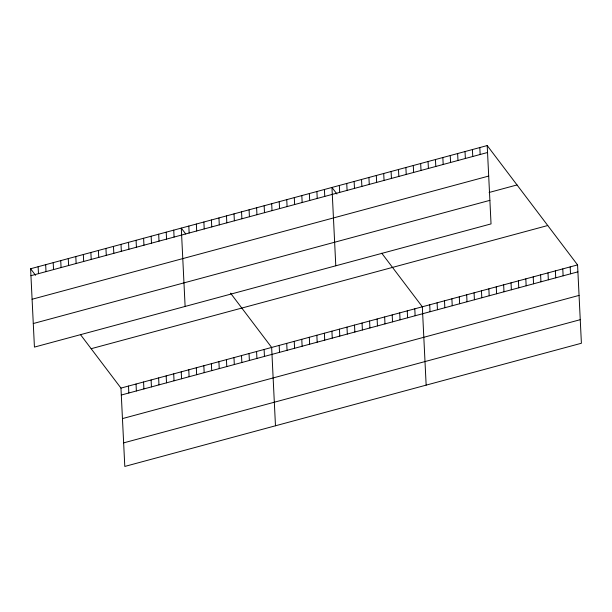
<?xml version="1.0" encoding="UTF-8"?>
<svg xmlns="http://www.w3.org/2000/svg" width="612" height="612" viewBox="0 0 612 612"><rect width="100%" height="100%" fill="white"/><g stroke="black" fill="none" stroke-linecap="round" stroke-linejoin="round"><path stroke-width="0.92" d="M487.206 145.564L491.038 223.908L34.433 347.096L30.6 268.752L487.206 145.564L577.567 264.904L581.4 343.248L124.794 466.436L120.962 388.092L80.394 334.504M30.937 275.691L487.542 152.503M32.092 299.253L488.697 176.065M489.095 192.482L517.025 184.946M33.278 323.534L489.883 200.346M91.142 348.71L547.748 225.522M120.962 388.092L577.567 264.904M121.306 395.031L577.904 271.843M122.454 418.593L579.059 295.405M123.647 442.874L580.245 319.686M336.929 194.012L331.956 187.448L335.789 265.792M381.75 253.207L422.326 306.788L426.151 385.132M185.75 234.006L181.282 228.1L185.115 306.444M230.556 293.179L271.644 347.44L275.477 425.784M30.6 268.752L35.572 275.316M570.177 266.901L570.514 273.839M562.78 268.897L563.124 275.828M555.39 270.887L555.727 277.825M548 272.883L548.337 279.822M540.603 274.88L540.947 281.811M533.213 276.869L533.549 283.807M525.823 278.865L526.159 285.804M518.425 280.862L518.769 287.801M511.035 282.851L511.372 289.79M503.645 284.848L503.982 291.786M496.248 286.844L496.592 293.783M488.858 288.841L489.195 295.772M479.808 147.561L480.152 154.499M481.46 290.83L481.805 297.769M472.418 149.55L472.755 156.488M474.071 292.827L474.407 299.765M465.028 151.547L465.365 158.485M466.681 294.823L467.017 301.762M457.631 153.543L457.975 160.482M459.283 296.812L459.627 303.751M450.241 155.54L450.577 162.471M451.893 298.809L452.23 305.748M442.851 157.529L443.187 164.467M444.503 300.806L444.84 307.744M435.453 159.525L435.798 166.464M437.106 302.802L437.45 309.733M428.063 161.522L428.4 168.453M429.716 304.791L430.052 311.73M420.673 163.511L421.01 170.45M413.276 165.508L413.62 172.446M414.791 308.823L415.127 315.761M405.886 167.504L406.223 174.443M407.255 310.85L407.592 317.789M398.496 169.493L398.833 176.432M399.72 312.885L400.057 319.824M391.099 171.49L391.443 178.429M392.185 314.92L392.529 321.858M383.709 173.487L384.045 180.425M384.65 316.955L384.994 323.886M376.311 175.483L376.655 182.414M377.122 318.982L377.459 325.921M368.921 177.472L369.258 184.411M369.587 321.017L369.923 327.955M361.531 179.469L361.868 186.408M362.052 323.052L362.388 329.983M354.134 181.466L354.478 188.404M354.516 325.079L354.853 332.018M346.744 183.455L347.08 190.393M346.981 327.114L347.325 334.053M339.354 185.451L339.691 192.39M339.446 329.149L339.79 336.087M331.918 331.176L332.255 338.115M324.421 189.483L324.765 196.414M324.383 333.211L324.72 340.15M316.894 191.51L317.23 198.449M316.848 335.246L317.184 342.185M309.358 193.545L309.695 200.484M309.312 337.273L309.649 344.212M301.823 195.58L302.16 202.518M301.777 339.308L302.121 346.247M294.288 197.607L294.624 204.546M294.242 341.343L294.586 348.282M286.753 199.642L287.097 206.581M286.714 343.378L287.051 350.309M279.217 201.677L279.562 208.615M279.179 345.405L279.516 352.344M271.69 203.704L272.026 210.643M264.155 205.739L264.491 212.678M264.109 349.475L264.445 356.406M256.619 207.774L256.956 214.713M256.573 351.502L256.918 358.441M249.084 209.809L249.421 216.74M249.038 353.537L249.382 360.476M241.549 211.836L241.893 218.775M241.511 355.572L241.847 362.511M234.013 213.871L234.358 220.81M233.975 357.599L234.312 364.538M226.486 215.906L226.822 222.837M226.44 359.634L226.777 366.573M218.951 217.933L219.287 224.872M218.905 361.669L219.241 368.608M211.415 219.968L211.752 226.907M211.37 363.696L211.714 370.635M203.88 222.003L204.217 228.942M203.834 365.731L204.178 372.67M196.345 224.03L196.689 230.969M196.307 367.766L196.643 374.705M188.81 226.065L189.154 233.004M188.771 369.801L189.108 376.732M181.236 371.828L181.573 378.767M173.747 230.127L174.083 237.066M173.701 373.863L174.037 380.802M166.212 232.162L166.548 239.101M166.166 375.898L166.51 382.829M158.676 234.197L159.021 241.136M158.63 377.925L158.975 384.864M151.141 236.232L151.485 243.163M151.103 379.96L151.439 386.899M143.606 238.259L143.95 245.198M143.568 381.995L143.904 388.934M136.078 240.294L136.415 247.233M136.032 384.022L136.369 390.961M128.543 242.329L128.88 249.26M128.497 386.057L128.834 392.996M121.008 244.356L121.344 251.295M113.472 246.391L113.817 253.33M105.937 248.426L106.281 255.365M98.402 250.453L98.746 257.392M90.874 252.488L91.211 259.427M83.339 254.523L83.676 261.462M75.804 256.558L76.14 263.489M68.269 258.585L68.613 265.524M60.733 260.62L61.078 267.559M53.198 262.655L53.542 269.586M45.671 264.682L46.007 271.621M38.135 266.717L38.472 273.656"/></g></svg>
